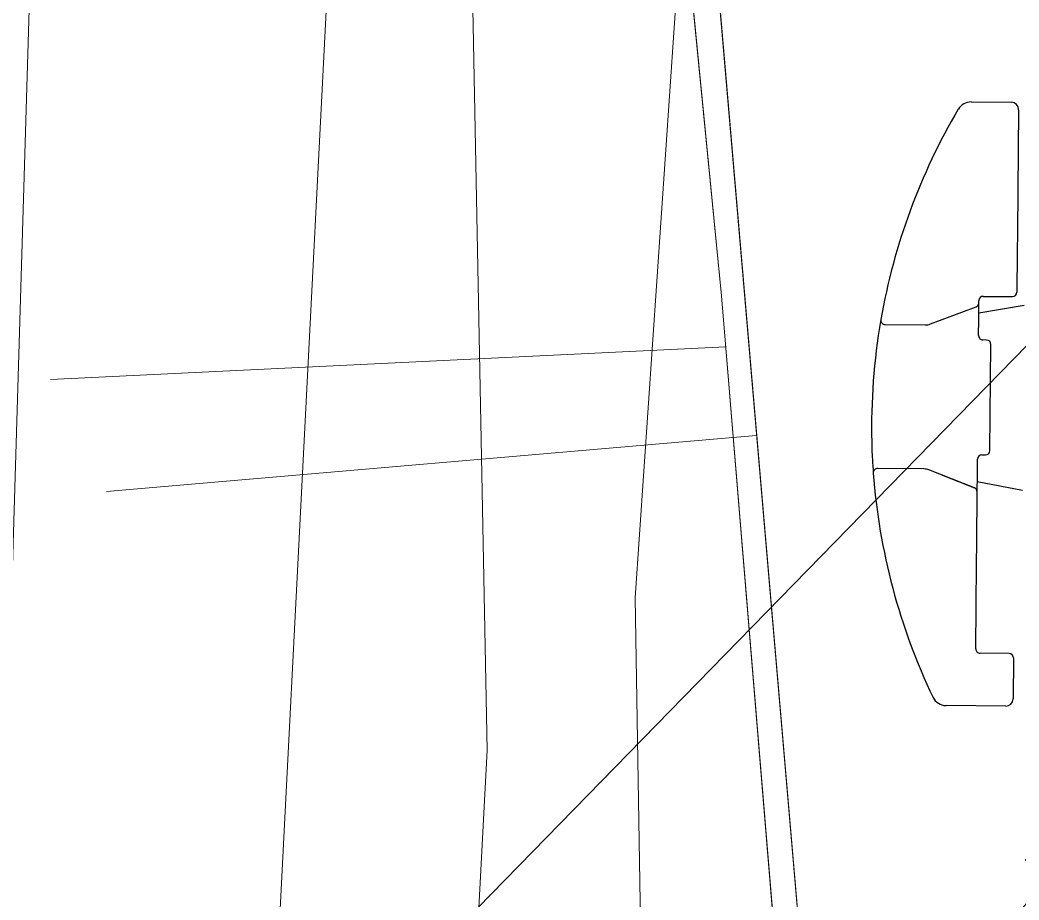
# Model space of a CAD drawing. Header units: millimetres. Extents: x -2078669 to -1085629, y -5987148 to 310365.
# Drawn here: x -1717144 to -1710278, y -2253417 to -2247368 of the extents above; entities that cross this region are included whole.
import ezdxf

# ---------------------------------------------------------------- set-up
doc = ezdxf.new("R2010")
doc.units = ezdxf.units.MM
doc.header["$LTSCALE"] = 500
for name, color, linetype, lineweight in [('D-BGD', 7, 'Continuous', 13), ('D-BYP-STR8', 5, 'Continuous', 25), ('D-BYP-STRB', 5, 'Continuous', 25), ('D-BYP-STRC', 1, 'Continuous', 13)]:
    doc.layers.add(name, color=color, linetype=linetype, lineweight=lineweight)
doc.styles.add('MS ゴシック', font='MS Gothic.ttf')
doc.dimstyles.new('DIM-500-F', dxfattribs={"dimscale": 500, "dimtxt": 3.5, "dimasz": 2.5, "dimexe": 0, "dimexo": 2, "dimgap": 0.8, "dimtad": 1, "dimdec": 0, "dimzin": 0, "dimdsep": 46, "dimtxsty": 'MS ゴシック', "dimblk": 'OPEN', "dimcen": 0.1, "dimclrd": 256, "dimclre": 256, "dimclrt": 256, "dimaunit": 1, "dimadec": 4, "dimazin": 0, "dimtfac": 1, "dimtdec": 0, "dimtmove": 2, "dimatfit": 3, "dimldrblk": 'OPEN', "dimfxl": 1, "dimtolj": 1, "dimtzin": 0, "dimlwd": -1, "dimlwe": -1, "dimarcsym": 2})

# ---------------------------------------------------------------- blocks, each defined once
blk = doc.blocks.new('河川平面')
at = {"layer": 'D-BGD', "linetype": 'Continuous'}
for p, q in [((1598672.2, -2791113.9), (1594031.4, -2791339.6)), ((1598882.6, -2791723.7), (1594416.4, -2792109.2))]:
    blk.add_line(p, q, dxfattribs=at)
at = {"layer": 'D-BGD', "linetype": 'Continuous', "flags": 128}
for points, elevation in [([(1592920.3, -2817368.8), (1593566.2, -2799485.8), (1593914.1, -2787848.1), (1594032.7, -2783526.3), (1593837.4, -2779371.2), (1592634.8, -2767649.7), (1592322.8, -2752005.1), (1592214.2, -2744614.9), (1592354.6, -2741336.8), (1592064.7, -2738931.4), (1591867.8, -2736368.3), (1591191.4, -2733054.3), (1590470.2, -2730377.9), (1590110.1, -2728110.9), (1592654.3, -2726520.2), (1596089.3, -2731931.9), (1596514.5, -2732747.3), (1596855.3, -2733003.2), (1597194.6, -2732984.8), (1597379.7, -2732343.8), (1597515.5, -2716138.8), (1597024.3, -2705573.6), (1596761.1, -2682543.9)], 364000), ([(1598376, -2683701.7), (1598670.6, -2698443.5), (1599114.1, -2717043.9), (1598931, -2737454.7), (1597776.1, -2741725.3), (1594388.7, -2742023.9), (1594209.6, -2756839.5), (1594357, -2764362.7), (1595097.8, -2775535), (1595958.3, -2788192.7), (1595287.8, -2801280.5), (1595145.5, -2805403), (1594985, -2809135.5), (1594430.7, -2827854.3)], 365000), ([(1601204.9, -2738696.1), (1600819.2, -2752402.1), (1600282, -2762864.1), (1599943, -2767240.3), (1596556.5, -2767553.3), (1596737.3, -2778596.3), (1597032.7, -2793886.5), (1596800.5, -2798267.6), (1596697.9, -2801297.5), (1596604.8, -2804750.4), (1596598.6, -2811007.7), (1596447.1, -2814317.4), (1596478.4, -2820692.1), (1596951.6, -2823497), (1597517.8, -2825046.2), (1598028.3, -2825906), (1598453.1, -2827121.4), (1601190.5, -2828348.9), (1601197.9, -2836316.4)], 366000), ([(1603298.2, -2835363.3), (1603152.5, -2823926.3), (1600405.8, -2822718.9), (1598997.9, -2816058.2), (1598328.9, -2809839.6), (1598049.5, -2792840), (1598377.1, -2788050.1), (1601762.5, -2787733), (1602660.6, -2771476), (1603041.6, -2760850.4), (1603554.1, -2748137.8), (1603478.1, -2740040.8)], 367000)]:
    blk.add_lwpolyline(points, dxfattribs=dict(at, elevation=elevation))
for points in [[(1582140.2, -2719008.2), (1585199.1, -2721556.7), (1587710.2, -2724582.6), (1590099.5, -2728093.3), (1590110.1, -2728110.9), (1591961.9, -2731342.6), (1592824.1, -2733665.3), (1593520.4, -2735997.6), (1593986.5, -2737929.9), (1594098.2, -2739005.6), (1594388.7, -2742023.9), (1594482.3, -2742988.9), (1595400.8, -2755250.7), (1596341.1, -2765209.1), (1596556.5, -2767553.3), (1597440.9, -2777157.6), (1598308.3, -2787353.1), (1598377.1, -2788050.1), (1598643.2, -2790763.7), (1599232.9, -2797876.7), (1599792.9, -2803333.7), (1600050.8, -2807845.4), (1600213.9, -2810142.2), (1600362.4, -2812626.8)], [(1598643.2, -2790763.7), (1598377.1, -2788050.1), (1598308.3, -2787353.1), (1597440.9, -2777157.6), (1596556.5, -2767553.3), (1596341.1, -2765209.1), (1595400.8, -2755250.7), (1594482.3, -2742988.9), (1594388.7, -2742023.9), (1594098.2, -2739005.6)], [(1598643.2, -2790763.7), (1599232.9, -2797876.7), (1599792.9, -2803333.7), (1600050.8, -2807845.4), (1600213.9, -2810142.2), (1600362.4, -2812626.8)]]:
    blk.add_lwpolyline(points, dxfattribs=at)
at = {"layer": 'D-BGD', "linetype": 'Continuous', "extrusion": (0.879845, 0.091136, 0.466441), "elevation": 1326280.5}
blk.add_lwpolyline([(-2950345.8, -283885.4), (-2934237.5, -284529.8), (-2917933.7, -285106.3)], dxfattribs=at)
at = {"layer": 'D-BGD', "linetype": 'Continuous', "extrusion": (0.995578, 0.086824, 0.035859), "elevation": 1362595.2}
blk.add_lwpolyline([(-2929395.8, 318894.4), (-2912662.9, 318294.1), (-2896354.4, 317783.7)], dxfattribs=at)
at = {"layer": 'D-BGD', "linetype": 'Continuous'}
blk.add_polyline3d([(1585913.8, -2722964, 364040), (1587846.7, -2725240, 364500), (1589298, -2727170, 364240), (1590897.1, -2729946.3, 364190), (1592005.8, -2732452.1, 364680), (1593055.8, -2735120.3, 364910), (1593563.2, -2737026.8, 364940), (1596851.6, -2768087.4, 366440), (1598250.3, -2784335.8, 366950), (1599682.6, -2801007.3, 367550), (1600652.3, -2813768, 368170)], dxfattribs=at)
blk = doc.blocks.new('_Open')
at = {"color": 0, "linetype": 'ByBlock', "lineweight": -2}
for p, q in [((-1, 0.1667), (0, 0)), ((-1, -0.1667), (0, 0)), ((0, 0), (-1, 0))]:
    blk.add_line(p, q, dxfattribs=at)

msp = doc.modelspace()

# ---------------------------------------------------------------- linework, layer by layer
at = {"layer": 'D-BYP-STR8'}
msp.add_circle((-1706874.7, -2250449), 16000, dxfattribs=at)
at = {"layer": 'D-BYP-STRB', "linetype": 'Continuous'}
for p, q in [((-1710607.9, -2247931.8), (-1710330.6, -2247934.4)), ((-1710281.1, -2247984.9), (-1710288.8, -2248823)), ((-1710288.8, -2248823), (-1710289, -2248842.3)), ((-1710289, -2248842.3), (-1710290, -2248947.3)), ((-1710290.1, -2248966.7), (-1710292.7, -2249239.8)), ((-1710290, -2248947.3), (-1710290.1, -2248966.7)), ((-1710554.4, -2249429.7), (-1710553.3, -2249311.8)), ((-1710553.3, -2249311.8), (-1710553.2, -2249297.4)), ((-1710553.3, -2249311.8), (-1710553.3, -2249311.8)), ((-1710522.9, -2249267.7), (-1710322.9, -2249269.5)), ((-1710887.3, -2249457.6), (-1710572.8, -2249339.6)), ((-1710243.5, -2249331.2), (-1710554, -2249383.7)), ((-1710887.3, -2249457.6), (-1710887.3, -2249457.6)), ((-1710555.4, -2249537.4), (-1710554.4, -2249429.7)), ((-1711197.8, -2249461.5), (-1710923.4, -2249464)), ((-1710923.4, -2249464), (-1710923.4, -2249464)), ((-1710500.7, -2249567.9), (-1710525.7, -2249567.7)), ((-1710477.7, -2250328.2), (-1710471, -2249598.2)), ((-1710564.3, -2250495), (-1710563.3, -2250387.4)), ((-1710563.3, -2250393.4), (-1710560.8, -2250393.4)), ((-1710533, -2250357.6), (-1710508, -2250357.9)), ((-1710932.5, -2250454), (-1711249.1, -2250451)), ((-1710932.5, -2250454), (-1710932.5, -2250454)), ((-1710584.3, -2250584.8), (-1710896.6, -2250461)), ((-1710896.6, -2250461), (-1710896.6, -2250461)), ((-1710804.6, -2250497.5), (-1710584.3, -2250584.8)), ((-1710565.4, -2250612.9), (-1710564.3, -2250495)), ((-1710564.7, -2250541.1), (-1710254.2, -2250599.5)), ((-1710568.6, -2250960.5), (-1710565.4, -2250613)), ((-1710565.4, -2250613), (-1710565.4, -2250612.9)), ((-1710568.8, -2250979.8), (-1710568.6, -2250960.5)), ((-1710569.7, -2251084.8), (-1710568.8, -2250979.8)), ((-1710575.3, -2251690.3), (-1710569.9, -2251104.2)), ((-1710569.9, -2251104.2), (-1710569.7, -2251084.8)), ((-1710345.6, -2251722.4), (-1710545.6, -2251720.6)), ((-1710315.9, -2251752.7), (-1710318.5, -2252034.7)), ((-1710369, -2252084.2), (-1710779.5, -2252080.4))]:
    msp.add_line(p, q, dxfattribs=at)
for centre, radius, start, end in [((-1710608.8, -2248031.8), 100, 89.47036, 149.47036), ((-1710331.1, -2247984.4), 50, 359.47036, 89.47036), ((-1706991.1, -2250165.4), 4300, 149.47036, 170.10303), ((-1710322.7, -2249239.5), 30, 269.47036, 359.47036), ((-1710583.3, -2249311.5), 30, 290.56964, 359.47036), ((-1710583.3, -2249311.6), 30, 290.5627, 359.47036), ((-1710523.2, -2249297.7), 30, 89.47036, 179.47036), ((-1706991.1, -2250165.4), 4300, 170.10303, 171.59594), ((-1711197.5, -2249431.5), 30, 170.10303, 269.47036), ((-1710922.5, -2249364), 100, 269.47036, 290.56964), ((-1706991.1, -2250165.4), 4300, 171.59594, 182.75963), ((-1710525.4, -2249537.7), 30, 179.47036, 269.47036), ((-1710501, -2249597.9), 30, 359.47036, 89.47036), ((-1710507.7, -2250327.9), 30, 269.47036, 359.47036), ((-1706991.1, -2250165.4), 4300, 182.75963, 184.23934), ((-1710533.3, -2250387.6), 30, 89.47036, 179.47036), ((-1711249.4, -2250481), 30, 89.47036, 184.23934), ((-1706991.1, -2250165.4), 4300, 184.23934, 205.60463), ((-1710933.5, -2250554), 100, 68.37109, 89.47036), ((-1710595.4, -2250612.7), 30, 359.47036, 68.37109), ((-1710595.4, -2250612.7), 30, 359.47036, 68.37803), ((-1710545.3, -2251690.6), 30, 179.47036, 269.47036), ((-1710345.9, -2251752.4), 30, 359.47036, 89.47036), ((-1710778.6, -2251980.4), 100, 205.60463, 269.47036), ((-1710368.5, -2252034.2), 50, 269.47036, 359.47036)]:
    msp.add_arc(centre, radius, start, end, dxfattribs=at)

# ---------------------------------------------------------------- block references
at = {"layer": 'D-BGD'}
msp.add_blockref('河川平面', (-3310965.8, 541500.2), dxfattribs=at)

# ---------------------------------------------------------------- leaders
at = {"layer": 'D-BYP-STR8'}
msp.add_leader([(-1709237.5, -2252361.7), (-1725196.1, -2269761.7)], dimstyle='DIM-500-F', dxfattribs=at)
at = {"layer": 'D-BYP-STRC'}
msp.add_leader([(-1703629.5, -2242852.7), (-1725054.3, -2264790.5)], dimstyle='DIM-500-F', dxfattribs=at)

doc.saveas('drawing.dxf')
